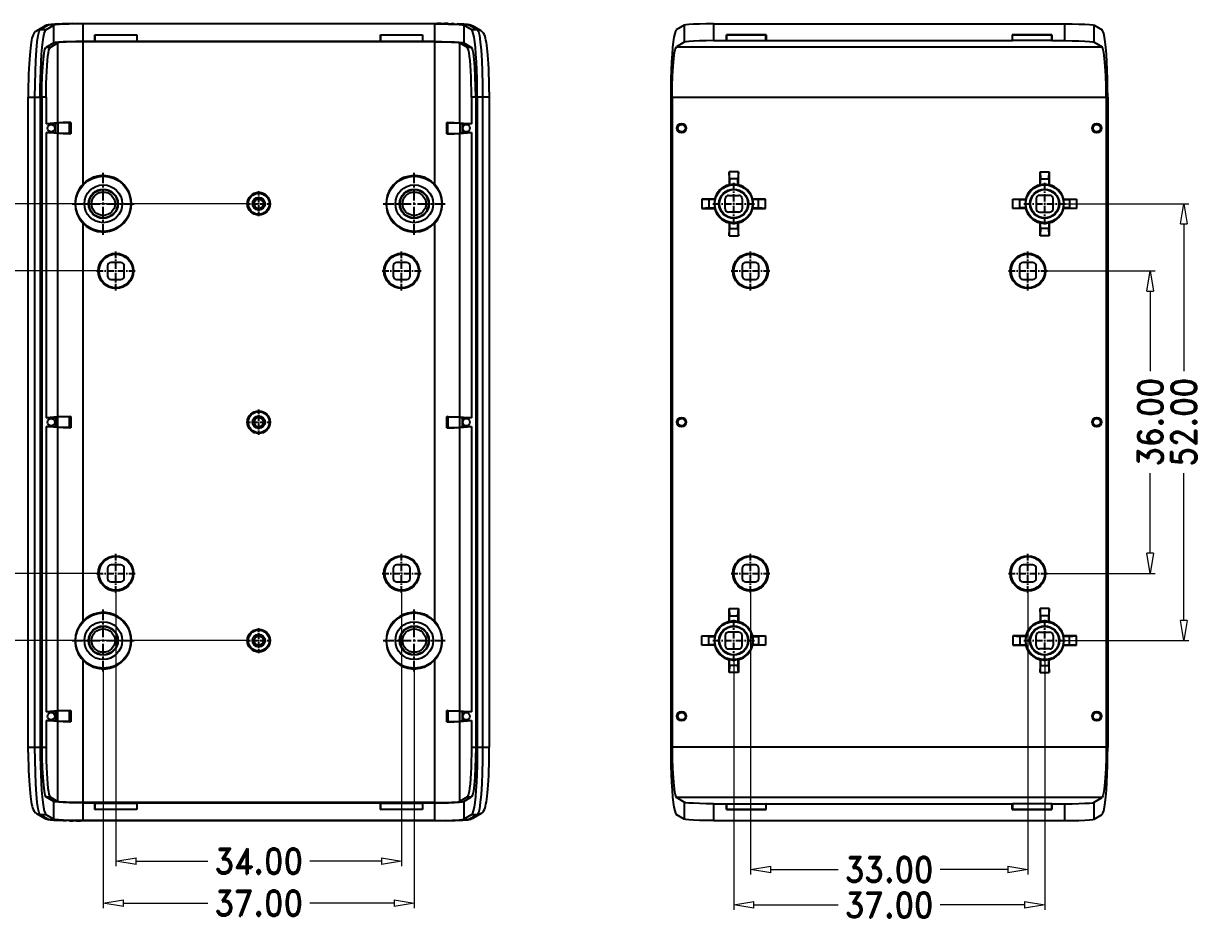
# Model space of a CAD drawing. Extents: x 98 to 412, y -254 to -30.
# Drawn here: x 272.3 to 412.3, y -143.7 to -36.8 of the extents above; entities that cross this region are included whole.
import ezdxf

# ---------------------------------------------------------------- set-up
doc = ezdxf.new("R2010")
doc.units = 0
doc.header["$LTSCALE"] = 30.734
doc.header["$MEASUREMENT"] = 0
doc.header["$PDMODE"] = 3
doc.header["$PDSIZE"] = 0.3125
doc.linetypes.add('CENTER', pattern=[0.6, 0.375, -0.075, 0.075, -0.075])
doc.layers.get('0').update_dxf_attribs({"linetype": 'CONTINUOUS'})
doc.layers.get('Defpoints').update_dxf_attribs({"linetype": 'CONTINUOUS'})
doc.layers.add('dim', color=3, linetype='CONTINUOUS', lineweight=9)
doc.styles.add('ROMAND', font='romand.shx', dxfattribs={"width": 0.9, "bigfont": 'gbcbig.shx'})
doc.dimstyles.new('YanXiu', dxfattribs={"dimtxt": 2.5, "dimasz": 2.2, "dimexe": 1, "dimexo": 0, "dimgap": 0.66, "dimtad": 0, "dimzin": 1, "dimdsep": 46, "dimtxsty": 'ROMAND', "dimblk": 'CLOSEDBLANK', "dimcen": 0, "dimclrd": 3, "dimclre": 3, "dimclrt": 7, "dimazin": 0, "dimtfac": 1, "dimtofl": 0, "dimtmove": 0, "dimatfit": 3, "dimldrblk": 'CLOSEDBLANK', "dimfxl": 1, "dimlwd": 5, "dimlwe": 5, "dimarcsym": 0})

# ---------------------------------------------------------------- blocks, each defined once
blk = doc.blocks.new('_ClosedBlank')
at = {"color": 0, "linetype": 'ByBlock', "lineweight": -2}
for p, q in [((-1, 0.167), (0, 0)), ((-1, 0.167), (-1, -0.167)), ((0, 0), (-1, -0.167))]:
    blk.add_line(p, q, dxfattribs=at)
blk = doc.blocks.new('*D3')
at = {"layer": 'Defpoints', "color": 0}
for p in [(356.76, -112.78), (393.76, -112.78), (356.76, -141.77)]:
    blk.add_point(p, dxfattribs=at)
at = {"layer": 'dim', "color": 3, "lineweight": 5}
for p, q in [((356.76, -112.78), (356.76, -142.37)), ((393.76, -112.78), (393.76, -142.37)), ((359.16, -141.77), (369.19, -141.77)), ((391.36, -141.77), (381.32, -141.77))]:
    blk.add_line(p, q, dxfattribs=at)
at = {"layer": 'dim', "color": 3, "lineweight": 5, "xscale": 2.4, "yscale": 2.4, "zscale": 2.4, "rotation": 180}
blk.add_blockref('_ClosedBlank', (356.76, -141.77), dxfattribs=at)
at = {"layer": 'dim', "color": 3, "lineweight": 5, "xscale": 2.4, "yscale": 2.4, "zscale": 2.4}
blk.add_blockref('_ClosedBlank', (393.76, -141.77), dxfattribs=at)
at = {"layer": 'dim', "color": 7, "insert": (375.26, -141.77), "char_height": 3, "attachment_point": 5, "style": 'ROMAND'}
blk.add_mtext('37.00', dxfattribs=at)
blk = doc.blocks.new('*D4')
at = {"layer": 'Defpoints', "color": 0}
for p in [(358.76, -104.62), (391.76, -104.62), (358.76, -137.56)]:
    blk.add_point(p, dxfattribs=at)
at = {"layer": 'dim', "color": 3, "lineweight": 5}
for p, q in [((358.76, -104.62), (358.76, -138.16)), ((391.76, -104.62), (391.76, -138.16)), ((361.16, -137.56), (369.19, -137.56)), ((389.36, -137.56), (381.32, -137.56))]:
    blk.add_line(p, q, dxfattribs=at)
at = {"layer": 'dim', "color": 3, "lineweight": 5, "xscale": 2.4, "yscale": 2.4, "zscale": 2.4, "rotation": 180}
blk.add_blockref('_ClosedBlank', (358.76, -137.56), dxfattribs=at)
at = {"layer": 'dim', "color": 3, "lineweight": 5, "xscale": 2.4, "yscale": 2.4, "zscale": 2.4}
blk.add_blockref('_ClosedBlank', (391.76, -137.56), dxfattribs=at)
at = {"layer": 'dim', "color": 7, "insert": (375.26, -137.56), "char_height": 3, "attachment_point": 5, "style": 'ROMAND'}
blk.add_mtext('33.00', dxfattribs=at)
blk = doc.blocks.new('*D5')
at = {"layer": 'Defpoints', "color": 0}
for p in [(396.23, -58.3), (396.23, -110.3), (410.32, -110.3)]:
    blk.add_point(p, dxfattribs=at)
at = {"layer": 'dim', "color": 3, "lineweight": 5}
for p, q in [((396.23, -58.3), (410.92, -58.3)), ((410.32, -60.7), (410.32, -78.24)), ((410.32, -107.9), (410.32, -90.37)), ((396.23, -110.3), (410.92, -110.3))]:
    blk.add_line(p, q, dxfattribs=at)
at = {"layer": 'dim', "color": 3, "lineweight": 5, "xscale": 2.4, "yscale": 2.4, "zscale": 2.4}
for p, rotation in [((410.32, -58.3), 90), ((410.32, -110.3), 270)]:
    blk.add_blockref('_ClosedBlank', p, dxfattribs=dict(at, rotation=rotation))
at = {"layer": 'dim', "color": 7, "insert": (410.32, -84.3), "char_height": 3, "attachment_point": 5, "rotation": 90, "style": 'ROMAND'}
blk.add_mtext('52.00', dxfattribs=at)
blk = doc.blocks.new('*D6')
at = {"layer": 'Defpoints', "color": 0}
for p in [(394.07, -66.3), (394.07, -102.3), (406.32, -102.3)]:
    blk.add_point(p, dxfattribs=at)
at = {"layer": 'dim', "color": 3, "lineweight": 5}
for p, q in [((394.07, -66.3), (406.92, -66.3)), ((406.32, -68.7), (406.32, -78.24)), ((406.32, -99.9), (406.32, -90.37)), ((394.07, -102.3), (406.92, -102.3))]:
    blk.add_line(p, q, dxfattribs=at)
at = {"layer": 'dim', "color": 3, "lineweight": 5, "xscale": 2.4, "yscale": 2.4, "zscale": 2.4}
for p, rotation in [((406.32, -66.3), 90), ((406.32, -102.3), 270)]:
    blk.add_blockref('_ClosedBlank', p, dxfattribs=dict(at, rotation=rotation))
at = {"layer": 'dim', "color": 7, "insert": (406.32, -84.3), "char_height": 3, "attachment_point": 5, "rotation": 90, "style": 'ROMAND'}
blk.add_mtext('36.00', dxfattribs=at)
blk = doc.blocks.new('*D7')
at = {"layer": 'Defpoints', "color": 0}
for p in [(281.75, -113.99), (318.75, -113.99), (318.75, -141.55)]:
    blk.add_point(p, dxfattribs=at)
at = {"layer": 'dim', "color": 3, "lineweight": 5}
for p, q in [((281.75, -113.99), (281.75, -142.15)), ((318.75, -113.99), (318.75, -142.15)), ((284.15, -141.55), (294.19, -141.55)), ((316.35, -141.55), (306.32, -141.55))]:
    blk.add_line(p, q, dxfattribs=at)
at = {"layer": 'dim', "color": 3, "lineweight": 5, "xscale": 2.4, "yscale": 2.4, "zscale": 2.4, "rotation": 180}
blk.add_blockref('_ClosedBlank', (281.75, -141.55), dxfattribs=at)
at = {"layer": 'dim', "color": 3, "lineweight": 5, "xscale": 2.4, "yscale": 2.4, "zscale": 2.4}
blk.add_blockref('_ClosedBlank', (318.75, -141.55), dxfattribs=at)
at = {"layer": 'dim', "color": 7, "insert": (300.25, -141.55), "char_height": 3, "attachment_point": 5, "style": 'ROMAND'}
blk.add_mtext('37.00', dxfattribs=at)
blk = doc.blocks.new('*D8')
at = {"layer": 'Defpoints', "color": 0}
for p in [(283.25, -104.62), (317.25, -104.62), (317.25, -136.55)]:
    blk.add_point(p, dxfattribs=at)
at = {"layer": 'dim', "color": 3, "lineweight": 5}
for p, q in [((283.25, -104.62), (283.25, -137.15)), ((317.25, -104.62), (317.25, -137.15)), ((285.65, -136.55), (294.19, -136.55)), ((314.85, -136.55), (306.32, -136.55))]:
    blk.add_line(p, q, dxfattribs=at)
at = {"layer": 'dim', "color": 3, "lineweight": 5, "xscale": 2.4, "yscale": 2.4, "zscale": 2.4, "rotation": 180}
blk.add_blockref('_ClosedBlank', (283.25, -136.55), dxfattribs=at)
at = {"layer": 'dim', "color": 3, "lineweight": 5, "xscale": 2.4, "yscale": 2.4, "zscale": 2.4}
blk.add_blockref('_ClosedBlank', (317.25, -136.55), dxfattribs=at)
at = {"layer": 'dim', "color": 7, "insert": (300.25, -136.55), "char_height": 3, "attachment_point": 5, "style": 'ROMAND'}
blk.add_mtext('34.00', dxfattribs=at)
blk = doc.blocks.new('*D9')
at = {"layer": 'Defpoints', "color": 0}
for p in [(298.76, -58.3), (262.7, -110.3), (298.76, -110.3)]:
    blk.add_point(p, dxfattribs=at)
at = {"layer": 'dim', "color": 3, "lineweight": 5}
for p, q in [((298.76, -58.3), (262.1, -58.3)), ((262.7, -60.7), (262.7, -78.24)), ((262.7, -107.9), (262.7, -90.37)), ((298.76, -110.3), (262.1, -110.3))]:
    blk.add_line(p, q, dxfattribs=at)
at = {"layer": 'dim', "color": 3, "lineweight": 5, "xscale": 2.4, "yscale": 2.4, "zscale": 2.4}
for p, rotation in [((262.7, -58.3), 90), ((262.7, -110.3), 270)]:
    blk.add_blockref('_ClosedBlank', p, dxfattribs=dict(at, rotation=rotation))
at = {"layer": 'dim', "color": 7, "insert": (262.7, -84.3), "char_height": 3, "attachment_point": 5, "rotation": 90, "style": 'ROMAND'}
blk.add_mtext('52.00', dxfattribs=at)
blk = doc.blocks.new('*D10')
at = {"layer": 'Defpoints', "color": 0}
for p in [(280.94, -66.3), (266.9, -102.3), (280.94, -102.3)]:
    blk.add_point(p, dxfattribs=at)
at = {"layer": 'dim', "color": 3, "lineweight": 5}
for p, q in [((280.94, -66.3), (266.3, -66.3)), ((266.9, -68.7), (266.9, -78.24)), ((266.9, -99.9), (266.9, -90.37)), ((280.94, -102.3), (266.3, -102.3))]:
    blk.add_line(p, q, dxfattribs=at)
at = {"layer": 'dim', "color": 3, "lineweight": 5, "xscale": 2.4, "yscale": 2.4, "zscale": 2.4}
for p, rotation in [((266.9, -66.3), 90), ((266.9, -102.3), 270)]:
    blk.add_blockref('_ClosedBlank', p, dxfattribs=dict(at, rotation=rotation))
at = {"layer": 'dim', "color": 7, "insert": (266.9, -84.3), "char_height": 3, "attachment_point": 5, "rotation": 90, "style": 'ROMAND'}
blk.add_mtext('36.00', dxfattribs=at)

msp = doc.modelspace()

# ---------------------------------------------------------------- linework, layer by layer
at = {"color": 7, "linetype": 'Continuous'}
for p, q in [((273.808, -37.725), (274.752, -37.16)), ((274.114, -37.806), (274.223, -37.61)), ((274.223, -37.61), (275.163, -37.047)), ((274.922, -37.61), (274.223, -37.61)), ((274.922, -37.61), (275.86, -37.048)), ((275.982, -36.932), (275.754, -36.949)), ((275.86, -39.151), (275.86, -37.048)), ((276.542, -36.901), (277.235, -36.876)), ((277.239, -36.875), (276.873, -36.887)), ((278.067, -36.856), (277.235, -36.876)), ((277.967, -36.859), (278.69, -36.849)), ((278.522, -36.849), (279.347, -36.846)), ((279, -36.846), (321.159, -36.846)), ((279.347, -36.845), (279.347, -36.846)), ((321.159, -36.881), (279.347, -36.881)), ((279.347, -38.984), (279.347, -36.881)), ((321.159, -36.845), (321.159, -36.846)), ((321.159, -36.881), (321.159, -38.984)), ((321.93, -36.849), (321.473, -36.846)), ((322.778, -36.862), (322.366, -36.854)), ((323.518, -36.883), (323.162, -36.872)), ((324.64, -36.94), (324.404, -36.924)), ((324.847, -36.957), (324.64, -36.94)), ((325.584, -37.61), (324.646, -37.048)), ((324.646, -37.048), (324.646, -39.151)), ((325.343, -37.047), (326.283, -37.61)), ((326.283, -37.61), (325.584, -37.61)), ((326.698, -37.725), (325.754, -37.16)), ((326.283, -37.61), (326.393, -37.806)), ((350.865, -37.048), (349.926, -37.61)), ((350.865, -37.048), (350.865, -39.051)), ((354.351, -36.881), (396.164, -36.881)), ((354.351, -36.881), (354.351, -38.884)), ((396.164, -38.884), (396.164, -36.881)), ((399.65, -37.048), (400.588, -37.61)), ((399.65, -39.051), (399.65, -37.048)), ((275.86, -39.151), (274.932, -39.707)), ((275.434, -39.707), (276.358, -39.153)), ((276.358, -48.661), (276.358, -39.153)), ((321.159, -38.984), (279.347, -38.984)), ((321.159, -39.01), (279.347, -39.01)), ((279.347, -55.964), (279.347, -39.01)), ((280.753, -38.184), (285.753, -38.184)), ((280.753, -38.184), (280.771, -38.201)), ((280.753, -38.984), (280.753, -38.184)), ((280.753, -38.984), (280.771, -38.966)), ((280.771, -38.201), (285.736, -38.201)), ((280.771, -38.966), (280.771, -38.201)), ((285.736, -38.966), (280.771, -38.966)), ((285.753, -38.184), (285.736, -38.201)), ((285.736, -38.201), (285.736, -38.966)), ((285.753, -38.984), (285.736, -38.966)), ((285.753, -38.184), (285.753, -38.984)), ((314.753, -38.184), (319.753, -38.184)), ((314.753, -38.184), (314.771, -38.201)), ((314.753, -38.984), (314.753, -38.184)), ((314.753, -38.984), (314.771, -38.966)), ((314.771, -38.201), (319.736, -38.201)), ((314.771, -38.966), (314.771, -38.201)), ((319.736, -38.966), (314.771, -38.966)), ((319.753, -38.184), (319.736, -38.201)), ((319.736, -38.201), (319.736, -38.966)), ((319.753, -38.984), (319.736, -38.966)), ((319.753, -38.184), (319.753, -38.984)), ((321.159, -39.01), (321.159, -55.964)), ((325.073, -39.707), (324.148, -39.153)), ((324.148, -39.153), (324.148, -48.661)), ((324.646, -39.151), (325.575, -39.707)), ((350.865, -39.051), (349.936, -39.608)), ((354.351, -38.884), (355.908, -38.884)), ((355.908, -38.184), (360.607, -38.184)), ((355.908, -38.184), (355.92, -38.196)), ((355.908, -38.884), (355.908, -38.184)), ((355.908, -38.884), (355.92, -38.865)), ((360.595, -38.196), (355.92, -38.196)), ((355.92, -38.196), (355.92, -38.865)), ((355.92, -38.865), (360.595, -38.865)), ((360.607, -38.184), (360.595, -38.196)), ((360.595, -38.865), (360.595, -38.196)), ((360.607, -38.884), (360.595, -38.865)), ((360.607, -38.184), (360.607, -38.884)), ((360.607, -38.884), (389.908, -38.884)), ((394.607, -38.184), (389.908, -38.184)), ((389.908, -38.184), (389.92, -38.196)), ((389.908, -38.184), (389.908, -38.884)), ((389.908, -38.884), (389.92, -38.865)), ((389.92, -38.196), (394.595, -38.196)), ((389.92, -38.865), (389.92, -38.196)), ((394.595, -38.865), (389.92, -38.865)), ((394.607, -38.184), (394.595, -38.196)), ((394.595, -38.196), (394.595, -38.865)), ((394.607, -38.884), (394.595, -38.865)), ((394.607, -38.884), (394.607, -38.184)), ((394.607, -38.884), (396.164, -38.884)), ((399.65, -39.051), (400.579, -39.608)), ((275.434, -39.707), (274.932, -39.707)), ((325.575, -39.707), (325.073, -39.707)), ((349.936, -39.608), (400.579, -39.608)), ((272.826, -45.599), (274.259, -45.599)), ((272.828, -123.62), (272.826, -45.599)), ((273.626, -123.005), (273.626, -45.599)), ((274.259, -45.599), (274.259, -123.005)), ((274.945, -45.599), (274.443, -45.599)), ((274.443, -45.599), (274.443, -123.005)), ((274.945, -45.599), (274.945, -48.802)), ((326.064, -45.599), (325.562, -45.599)), ((325.562, -45.599), (325.562, -48.802)), ((326.064, -45.599), (326.064, -123.005)), ((327.68, -45.599), (326.247, -45.599)), ((326.247, -45.599), (326.247, -123.005)), ((326.88, -45.599), (326.88, -123.005)), ((327.678, -44.984), (327.68, -123.005)), ((349.263, -45.599), (349.263, -123.005)), ((349.438, -45.599), (401.077, -45.599)), ((349.438, -45.599), (349.438, -123.005)), ((401.077, -45.599), (401.077, -123.005)), ((401.252, -45.599), (401.252, -123.005)), ((276.358, -48.661), (274.945, -48.802)), ((276.07, -48.802), (274.945, -48.802)), ((276.07, -48.802), (276.347, -48.663)), ((276.07, -48.802), (276.07, -49.802)), ((277.753, -48.663), (276.347, -48.663)), ((276.347, -48.663), (276.347, -49.941)), ((277.891, -48.641), (277.002, -48.647)), ((277.753, -48.663), (277.891, -48.641)), ((277.753, -49.941), (277.753, -48.663)), ((277.891, -48.641), (277.891, -49.964)), ((322.753, -48.663), (322.616, -48.641)), ((322.616, -49.964), (322.616, -48.641)), ((322.753, -48.663), (324.159, -48.663)), ((322.753, -49.941), (322.753, -48.663)), ((324.148, -48.661), (325.562, -48.802)), ((324.159, -48.663), (324.437, -48.802)), ((324.159, -48.663), (324.159, -49.941)), ((325.562, -48.802), (324.437, -48.802)), ((324.437, -48.802), (324.437, -49.802)), ((276.358, -49.943), (274.945, -49.802)), ((274.945, -49.802), (276.07, -49.802)), ((274.945, -49.802), (274.945, -83.802)), ((276.07, -49.802), (276.347, -49.941)), ((277.753, -49.941), (276.347, -49.941)), ((276.358, -83.661), (276.358, -49.943)), ((277.753, -49.941), (277.891, -49.964)), ((322.753, -49.941), (322.616, -49.964)), ((322.616, -49.964), (323.505, -49.957)), ((322.753, -49.941), (324.159, -49.941)), ((324.148, -49.943), (325.562, -49.802)), ((324.148, -49.943), (324.148, -83.661)), ((324.159, -49.941), (324.437, -49.802)), ((324.437, -49.802), (325.562, -49.802)), ((325.562, -49.802), (325.562, -83.802)), ((357.31, -54.5), (356.205, -54.5)), ((356.205, -54.5), (356.205, -56.031)), ((356.257, -55.352), (356.205, -54.5)), ((357.31, -54.5), (357.257, -55.352)), ((357.31, -56.031), (357.31, -54.5)), ((393.205, -54.5), (394.31, -54.5)), ((393.205, -56.031), (393.205, -54.5)), ((393.205, -54.5), (393.257, -55.352)), ((394.257, -55.352), (394.31, -54.5)), ((394.31, -54.5), (394.31, -56.031)), ((357.257, -55.352), (356.257, -55.352)), ((356.257, -55.352), (356.257, -56.046)), ((357.257, -56.046), (357.257, -55.352)), ((393.257, -55.352), (394.257, -55.352)), ((393.257, -56.046), (393.257, -55.352)), ((394.257, -55.352), (394.257, -56.046)), ((356.157, -57.302), (357.357, -57.302)), ((394.357, -57.302), (393.157, -57.302)), ((354.486, -57.75), (352.955, -57.75)), ((352.955, -57.75), (353.807, -57.802)), ((352.955, -57.75), (352.955, -58.855)), ((353.807, -58.802), (352.955, -58.855)), ((354.501, -57.802), (353.807, -57.802)), ((353.807, -57.802), (353.807, -58.802)), ((353.807, -58.802), (354.501, -58.802)), ((355.757, -58.902), (355.757, -57.702)), ((357.757, -57.702), (357.757, -58.902)), ((359.707, -57.802), (359.014, -57.802)), ((359.014, -58.802), (359.707, -58.802)), ((360.56, -57.75), (359.029, -57.75)), ((359.707, -57.802), (360.56, -57.75)), ((359.707, -58.802), (359.707, -57.802)), ((360.56, -58.855), (359.707, -58.802)), ((360.56, -58.855), (360.56, -57.75)), ((390.807, -57.802), (389.955, -57.75)), ((389.955, -57.75), (391.486, -57.75)), ((389.955, -58.855), (389.955, -57.75)), ((389.955, -58.855), (390.807, -58.802)), ((390.807, -57.802), (391.501, -57.802)), ((390.807, -58.802), (390.807, -57.802)), ((391.501, -58.802), (390.807, -58.802)), ((392.757, -57.702), (392.757, -58.902)), ((394.757, -58.902), (394.757, -57.702)), ((396.014, -57.802), (396.707, -57.802)), ((396.707, -58.802), (396.014, -58.802)), ((396.029, -57.75), (397.56, -57.75)), ((397.56, -57.75), (396.707, -57.802)), ((396.707, -57.802), (396.707, -58.802)), ((396.707, -58.802), (397.56, -58.855)), ((397.56, -57.75), (397.56, -58.855)), ((352.955, -58.855), (354.486, -58.855)), ((357.357, -59.302), (356.157, -59.302)), ((359.029, -58.855), (360.56, -58.855)), ((391.486, -58.855), (389.955, -58.855)), ((393.157, -59.302), (394.357, -59.302)), ((397.56, -58.855), (396.029, -58.855)), ((279.347, -107.964), (279.347, -60.64)), ((321.159, -60.64), (321.159, -107.964)), ((356.205, -60.573), (356.205, -62.105)), ((356.205, -62.105), (356.257, -61.252)), ((356.257, -60.559), (356.257, -61.252)), ((356.257, -61.252), (357.257, -61.252)), ((357.257, -61.252), (357.257, -60.559)), ((357.257, -61.252), (357.31, -62.105)), ((357.31, -62.105), (357.31, -60.573)), ((393.205, -62.105), (393.205, -60.573)), ((393.257, -61.252), (393.205, -62.105)), ((393.257, -61.252), (393.257, -60.559)), ((394.257, -61.252), (393.257, -61.252)), ((394.257, -60.559), (394.257, -61.252)), ((394.31, -62.105), (394.257, -61.252)), ((394.31, -60.573), (394.31, -62.105)), ((356.205, -62.105), (357.31, -62.105)), ((394.31, -62.105), (393.205, -62.105)), ((282.253, -65.702), (282.253, -66.902)), ((283.853, -65.302), (282.653, -65.302)), ((284.253, -66.902), (284.253, -65.702)), ((316.253, -65.702), (316.253, -66.902)), ((317.853, -65.302), (316.653, -65.302)), ((318.253, -66.902), (318.253, -65.702)), ((357.757, -65.702), (357.757, -66.902)), ((359.357, -65.302), (358.157, -65.302)), ((359.757, -66.902), (359.757, -65.702)), ((390.757, -65.702), (390.757, -66.902)), ((392.357, -65.302), (391.157, -65.302)), ((392.757, -66.902), (392.757, -65.702)), ((282.653, -67.302), (283.853, -67.302)), ((316.653, -67.302), (317.853, -67.302)), ((358.157, -67.302), (359.357, -67.302)), ((391.157, -67.302), (392.357, -67.302)), ((276.358, -83.661), (274.945, -83.802)), ((276.07, -83.802), (274.945, -83.802)), ((276.07, -83.802), (276.347, -83.663)), ((276.07, -83.802), (276.07, -84.802)), ((277.753, -83.663), (276.347, -83.663)), ((276.347, -84.941), (276.347, -83.663)), ((277.891, -83.641), (277.002, -83.647)), ((277.753, -83.663), (277.891, -83.641)), ((277.753, -84.941), (277.753, -83.663)), ((277.891, -83.641), (277.891, -84.964)), ((322.616, -84.964), (322.616, -83.641)), ((322.753, -83.663), (322.616, -83.641)), ((322.753, -83.663), (322.753, -84.941)), ((322.753, -83.663), (324.159, -83.663)), ((324.148, -83.661), (325.562, -83.802)), ((324.159, -84.941), (324.159, -83.663)), ((324.159, -83.663), (324.437, -83.802)), ((324.437, -83.802), (324.437, -84.802)), ((325.562, -83.802), (324.437, -83.802)), ((276.358, -84.943), (274.945, -84.802)), ((274.945, -84.802), (276.07, -84.802)), ((274.945, -84.802), (274.945, -118.802)), ((276.07, -84.802), (276.347, -84.941)), ((277.753, -84.941), (276.347, -84.941)), ((276.358, -118.661), (276.358, -84.943)), ((277.753, -84.941), (277.891, -84.964)), ((322.753, -84.941), (322.616, -84.964)), ((322.616, -84.964), (323.505, -84.957)), ((322.753, -84.941), (324.159, -84.941)), ((324.148, -84.943), (325.562, -84.802)), ((324.148, -84.943), (324.148, -118.661)), ((324.159, -84.941), (324.437, -84.802)), ((324.437, -84.802), (325.562, -84.802)), ((325.562, -84.802), (325.562, -118.802)), ((282.253, -101.702), (282.253, -102.902)), ((283.853, -101.302), (282.653, -101.302)), ((284.253, -102.902), (284.253, -101.702)), ((316.253, -101.702), (316.253, -102.902)), ((317.853, -101.302), (316.653, -101.302)), ((318.253, -102.902), (318.253, -101.702)), ((357.757, -101.702), (357.757, -102.902)), ((359.357, -101.302), (358.157, -101.302)), ((359.757, -102.902), (359.757, -101.702)), ((390.757, -101.702), (390.757, -102.902)), ((392.357, -101.302), (391.157, -101.302)), ((392.757, -102.902), (392.757, -101.702)), ((282.653, -103.302), (283.853, -103.302)), ((316.653, -103.302), (317.853, -103.302)), ((358.157, -103.302), (359.357, -103.302)), ((391.157, -103.302), (392.357, -103.302)), ((356.205, -108.031), (356.205, -106.5)), ((356.205, -106.5), (356.257, -107.352)), ((356.205, -106.5), (357.31, -106.5)), ((356.257, -108.046), (356.257, -107.352)), ((356.257, -107.352), (357.257, -107.352)), ((357.257, -107.352), (357.31, -106.5)), ((357.257, -107.352), (357.257, -108.046)), ((357.31, -106.5), (357.31, -108.031)), ((393.205, -106.5), (393.205, -108.031)), ((393.257, -107.352), (393.205, -106.5)), ((394.31, -106.5), (393.205, -106.5)), ((393.257, -107.352), (393.257, -108.046)), ((394.257, -107.352), (393.257, -107.352)), ((394.31, -106.5), (394.257, -107.352)), ((394.257, -108.046), (394.257, -107.352)), ((394.31, -108.031), (394.31, -106.5)), ((352.955, -110.855), (352.955, -109.75)), ((353.807, -109.802), (352.955, -109.75)), ((352.955, -109.75), (354.486, -109.75)), ((353.807, -110.802), (353.807, -109.802)), ((353.807, -109.802), (354.501, -109.802)), ((355.757, -109.702), (355.757, -110.902)), ((357.357, -109.302), (356.157, -109.302)), ((357.757, -110.902), (357.757, -109.702)), ((359.014, -109.802), (359.707, -109.802)), ((359.029, -109.75), (360.56, -109.75)), ((360.56, -109.75), (359.707, -109.802)), ((359.707, -109.802), (359.707, -110.802)), ((360.56, -109.75), (360.56, -110.855)), ((389.955, -109.75), (389.955, -110.855)), ((389.955, -109.75), (390.807, -109.802)), ((391.486, -109.75), (389.955, -109.75)), ((390.807, -109.802), (390.807, -110.802)), ((391.501, -109.802), (390.807, -109.802)), ((392.757, -110.902), (392.757, -109.702)), ((393.157, -109.302), (394.357, -109.302)), ((394.757, -109.702), (394.757, -110.902)), ((396.707, -109.802), (396.014, -109.802)), ((397.56, -109.75), (396.029, -109.75)), ((396.707, -109.802), (397.56, -109.75)), ((396.707, -110.802), (396.707, -109.802)), ((397.56, -110.855), (397.56, -109.75)), ((352.955, -110.855), (353.807, -110.802)), ((354.486, -110.855), (352.955, -110.855)), ((354.501, -110.802), (353.807, -110.802)), ((356.157, -111.302), (357.357, -111.302)), ((359.707, -110.802), (359.014, -110.802)), ((360.56, -110.855), (359.029, -110.855)), ((359.707, -110.802), (360.56, -110.855)), ((390.807, -110.802), (389.955, -110.855)), ((389.955, -110.855), (391.486, -110.855)), ((390.807, -110.802), (391.501, -110.802)), ((394.357, -111.302), (393.157, -111.302)), ((396.014, -110.802), (396.707, -110.802)), ((396.029, -110.855), (397.56, -110.855)), ((397.56, -110.855), (396.707, -110.802)), ((279.347, -129.595), (279.347, -112.64)), ((321.159, -112.64), (321.159, -129.595)), ((356.205, -114.105), (356.205, -112.573)), ((356.257, -113.252), (356.205, -114.105)), ((356.257, -113.252), (356.257, -112.559)), ((357.257, -113.252), (356.257, -113.252)), ((357.257, -112.559), (357.257, -113.252)), ((357.31, -114.105), (357.257, -113.252)), ((357.31, -112.573), (357.31, -114.105)), ((393.205, -112.573), (393.205, -114.105)), ((393.205, -114.105), (393.257, -113.252)), ((393.257, -112.559), (393.257, -113.252)), ((393.257, -113.252), (394.257, -113.252)), ((394.257, -113.252), (394.257, -112.559)), ((394.257, -113.252), (394.31, -114.105)), ((394.31, -114.105), (394.31, -112.573)), ((357.31, -114.105), (356.205, -114.105)), ((393.205, -114.105), (394.31, -114.105)), ((276.358, -118.661), (274.945, -118.802)), ((276.07, -118.802), (274.945, -118.802)), ((276.07, -118.802), (276.347, -118.663)), ((276.07, -118.802), (276.07, -119.802)), ((276.347, -119.941), (276.347, -118.663)), ((277.753, -118.663), (276.347, -118.663)), ((277.891, -118.641), (277.002, -118.647)), ((277.753, -118.663), (277.891, -118.641)), ((277.753, -119.941), (277.753, -118.663)), ((277.891, -118.641), (277.891, -119.964)), ((322.616, -119.964), (322.616, -118.641)), ((322.753, -118.663), (322.616, -118.641)), ((322.753, -118.663), (322.753, -119.941)), ((322.753, -118.663), (324.159, -118.663)), ((324.148, -118.661), (325.562, -118.802)), ((324.159, -119.941), (324.159, -118.663)), ((324.159, -118.663), (324.437, -118.802)), ((324.437, -118.802), (324.437, -119.802)), ((325.562, -118.802), (324.437, -118.802)), ((274.945, -119.802), (274.945, -123.005)), ((274.945, -119.802), (276.07, -119.802)), ((276.358, -119.943), (274.945, -119.802)), ((276.07, -119.802), (276.347, -119.941)), ((277.753, -119.941), (276.347, -119.941)), ((276.358, -129.451), (276.358, -119.943)), ((277.753, -119.941), (277.891, -119.964)), ((322.753, -119.941), (322.616, -119.964)), ((322.616, -119.964), (323.505, -119.957)), ((322.753, -119.941), (324.159, -119.941)), ((324.148, -119.943), (325.562, -119.802)), ((324.148, -119.943), (324.148, -129.451)), ((324.159, -119.941), (324.437, -119.802)), ((324.437, -119.802), (325.562, -119.802)), ((325.562, -119.802), (325.562, -123.005)), ((272.826, -123.005), (274.259, -123.005)), ((274.443, -123.005), (274.945, -123.005)), ((325.562, -123.005), (326.064, -123.005)), ((326.247, -123.005), (327.68, -123.005)), ((401.077, -123.005), (349.438, -123.005)), ((274.932, -128.897), (275.434, -128.897)), ((275.86, -129.453), (274.932, -128.897)), ((275.434, -128.897), (276.358, -129.451)), ((275.86, -131.556), (275.86, -129.453)), ((321.159, -129.595), (279.347, -129.595)), ((279.347, -131.724), (279.347, -129.621)), ((279.347, -129.621), (321.159, -129.621)), ((280.753, -130.421), (280.753, -129.621)), ((280.753, -129.621), (280.771, -129.638)), ((280.771, -130.403), (280.771, -129.638)), ((280.771, -129.638), (285.736, -129.638)), ((285.753, -129.621), (285.736, -129.638)), ((285.736, -129.638), (285.736, -130.403)), ((285.753, -129.621), (285.753, -130.421)), ((314.753, -130.421), (314.753, -129.621)), ((314.753, -129.621), (314.771, -129.638)), ((314.771, -130.403), (314.771, -129.638)), ((314.771, -129.638), (319.736, -129.638)), ((319.753, -129.621), (319.736, -129.638)), ((319.736, -129.638), (319.736, -130.403)), ((319.753, -129.621), (319.753, -130.421)), ((321.159, -129.621), (321.159, -131.724)), ((325.073, -128.897), (324.148, -129.451)), ((324.646, -129.453), (325.575, -128.897)), ((324.646, -129.453), (324.646, -131.556)), ((325.073, -128.897), (325.575, -128.897)), ((400.579, -128.997), (349.936, -128.997)), ((350.865, -129.553), (349.936, -128.997)), ((350.865, -129.553), (350.865, -131.556)), ((354.351, -129.721), (354.351, -131.724)), ((354.351, -129.721), (355.908, -129.721)), ((355.908, -129.721), (355.908, -130.421)), ((355.908, -129.721), (355.92, -129.739)), ((355.92, -130.409), (355.92, -129.739)), ((355.92, -129.739), (360.595, -129.739)), ((360.607, -129.721), (360.595, -129.739)), ((360.595, -129.739), (360.595, -130.409)), ((360.607, -130.421), (360.607, -129.721)), ((360.607, -129.721), (389.908, -129.721)), ((389.908, -130.421), (389.908, -129.721)), ((389.908, -129.721), (389.92, -129.739)), ((389.92, -129.739), (389.92, -130.409)), ((394.595, -129.739), (389.92, -129.739)), ((394.607, -129.721), (394.595, -129.739)), ((394.595, -130.409), (394.595, -129.739)), ((394.607, -129.721), (394.607, -130.421)), ((394.607, -129.721), (396.164, -129.721)), ((396.164, -131.724), (396.164, -129.721)), ((399.65, -129.553), (400.579, -128.997)), ((399.65, -131.556), (399.65, -129.553)), ((273.808, -130.879), (274.752, -131.445)), ((274.223, -130.994), (274.114, -130.798)), ((274.223, -130.994), (274.922, -130.994)), ((275.163, -131.557), (274.223, -130.994)), ((274.922, -130.994), (275.86, -131.556)), ((280.753, -130.421), (280.771, -130.403)), ((285.753, -130.421), (280.753, -130.421)), ((285.736, -130.403), (280.771, -130.403)), ((285.753, -130.421), (285.736, -130.403)), ((314.753, -130.421), (314.771, -130.403)), ((319.753, -130.421), (314.753, -130.421)), ((319.736, -130.403), (314.771, -130.403)), ((319.753, -130.421), (319.736, -130.403)), ((325.584, -130.994), (324.646, -131.556)), ((326.283, -130.994), (325.343, -131.557)), ((325.584, -130.994), (326.283, -130.994)), ((326.698, -130.879), (325.754, -131.445)), ((326.393, -130.798), (326.283, -130.994)), ((350.865, -131.556), (349.926, -130.994)), ((355.908, -130.421), (355.92, -130.409)), ((355.908, -130.421), (360.607, -130.421)), ((360.595, -130.409), (355.92, -130.409)), ((360.607, -130.421), (360.595, -130.409)), ((389.908, -130.421), (389.92, -130.409)), ((394.607, -130.421), (389.908, -130.421)), ((389.92, -130.409), (394.595, -130.409)), ((394.607, -130.421), (394.595, -130.409)), ((399.65, -131.556), (400.588, -130.994)), ((275.659, -131.648), (275.866, -131.665)), ((275.866, -131.665), (276.102, -131.68)), ((276.988, -131.722), (277.344, -131.733)), ((277.729, -131.742), (278.14, -131.75)), ((278.576, -131.755), (279.033, -131.759)), ((321.159, -131.724), (279.347, -131.724)), ((279.347, -131.759), (279.347, -131.758)), ((321.507, -131.758), (279.347, -131.759)), ((321.984, -131.755), (321.159, -131.758)), ((321.159, -131.759), (321.159, -131.758)), ((322.54, -131.746), (321.817, -131.755)), ((322.44, -131.749), (323.272, -131.728)), ((323.267, -131.73), (323.633, -131.718)), ((323.965, -131.704), (323.272, -131.728)), ((324.524, -131.673), (324.753, -131.656)), ((354.351, -131.724), (396.164, -131.724))]:
    msp.add_line(p, q, dxfattribs=at)
at = {"color": 1, "linetype": 'CENTER', "ltscale": 0.110901}
for p, q in [((281.753, -61.992), (281.753, -54.612)), ((318.753, -61.992), (318.753, -54.612)), ((278.063, -58.302), (285.443, -58.302)), ((315.063, -58.302), (322.443, -58.302)), ((281.753, -113.992), (281.753, -106.612)), ((318.753, -113.992), (318.753, -106.612)), ((278.063, -110.302), (285.443, -110.302)), ((315.063, -110.302), (322.443, -110.302))]:
    msp.add_line(p, q, dxfattribs=at)
at = {"color": 1, "linetype": 'CENTER', "ltscale": 0.07438}
for p, q in [((356.757, -60.777), (356.757, -55.827)), ((393.757, -60.777), (393.757, -55.827)), ((354.282, -58.302), (359.232, -58.302)), ((391.282, -58.302), (396.232, -58.302)), ((356.757, -112.777), (356.757, -107.827)), ((393.757, -112.777), (393.757, -107.827)), ((354.282, -110.302), (359.232, -110.302)), ((391.282, -110.302), (396.232, -110.302))]:
    msp.add_line(p, q, dxfattribs=at)
at = {"color": 1, "linetype": 'CENTER', "ltscale": 0.044786}
for p, q in [((300.253, -59.792), (300.253, -56.812)), ((298.763, -58.302), (301.743, -58.302)), ((300.253, -85.792), (300.253, -82.812)), ((298.763, -84.302), (301.743, -84.302)), ((300.253, -111.792), (300.253, -108.812)), ((298.763, -110.302), (301.743, -110.302))]:
    msp.add_line(p, q, dxfattribs=at)
at = {"color": 1, "linetype": 'CENTER', "ltscale": 0.069579}
for p, q in [((283.253, -68.617), (283.253, -63.987)), ((317.253, -68.617), (317.253, -63.987)), ((358.757, -68.617), (358.757, -63.987)), ((391.757, -68.617), (391.757, -63.987)), ((280.938, -66.302), (285.568, -66.302)), ((314.938, -66.302), (319.568, -66.302)), ((356.442, -66.302), (361.073, -66.302)), ((389.442, -66.302), (394.073, -66.302)), ((283.253, -104.617), (283.253, -99.987)), ((317.253, -104.617), (317.253, -99.987)), ((358.757, -104.617), (358.757, -99.987)), ((391.757, -104.617), (391.757, -99.987)), ((280.938, -102.302), (285.568, -102.302)), ((314.938, -102.302), (319.568, -102.302)), ((356.442, -102.302), (361.073, -102.302)), ((389.442, -102.302), (394.073, -102.302))]:
    msp.add_line(p, q, dxfattribs=at)
at = {"color": 7, "linetype": 'Continuous'}
for points in [[(273.808, -37.725), (273.691, -37.809), (273.51, -38.015), (273.403, -38.211), (273.331, -38.401), (273.273, -38.606), (273.22, -38.84), (273.171, -39.11), (273.125, -39.42), (273.081, -39.773), (273.038, -40.171), (272.999, -40.617), (272.962, -41.111), (272.928, -41.652), (272.898, -42.24), (272.873, -42.872), (272.852, -43.545), (272.837, -44.256), (272.828, -44.999), (272.826, -45.599)], [(273.812, -37.723), (273.917, -37.67), (274.223, -37.61)], [(274.259, -45.599), (274.266, -44.498), (274.285, -43.419), (274.318, -42.38), (274.363, -41.405), (274.419, -40.508), (274.485, -39.708), (274.561, -39.019), (274.644, -38.456), (274.733, -38.028), (274.826, -37.744), (274.922, -37.61)], [(274.987, -37.059), (274.845, -37.111), (274.751, -37.161)], [(274.752, -37.16), (274.857, -37.107), (275.163, -37.047)], [(275.388, -36.985), (275.244, -37.005), (275.113, -37.028), (274.987, -37.059)], [(275.163, -37.047), (275.28, -37.011), (275.546, -36.973), (275.975, -36.935), (276.552, -36.902)], [(275.754, -36.949), (275.557, -36.966), (275.388, -36.985)], [(279.347, -36.881), (278.491, -36.886), (277.687, -36.903), (276.983, -36.929), (276.423, -36.963), (276.041, -37.004), (275.86, -37.048)], [(276.542, -36.901), (276.245, -36.916), (275.982, -36.932)], [(321.159, -36.845), (321.817, -36.849), (322.54, -36.859), (323.272, -36.876), (323.954, -36.902), (324.531, -36.935), (324.961, -36.973), (325.226, -37.011), (325.343, -37.047)], [(321.159, -36.881), (322.015, -36.886), (322.819, -36.903), (323.523, -36.929), (324.083, -36.963), (324.465, -37.004), (324.646, -37.048)], [(324.404, -36.924), (324.139, -36.909), (323.844, -36.895)], [(325.184, -36.993), (325.028, -36.974), (324.847, -36.957)], [(325.572, -37.076), (325.442, -37.039), (325.319, -37.014), (325.184, -36.993)], [(325.754, -37.16), (325.649, -37.107), (325.343, -37.047)], [(325.754, -37.16), (325.734, -37.148), (325.572, -37.076)], [(326.247, -45.599), (326.241, -44.498), (326.221, -43.419), (326.188, -42.38), (326.144, -41.405), (326.087, -40.508), (326.021, -39.708), (325.946, -39.019), (325.863, -38.456), (325.774, -38.028), (325.68, -37.744), (325.584, -37.61)], [(326.694, -37.723), (326.589, -37.67), (326.283, -37.61)], [(327.678, -44.984), (327.669, -44.24), (327.654, -43.529), (327.633, -42.856), (327.607, -42.224), (327.577, -41.636), (327.544, -41.095), (327.506, -40.602), (327.467, -40.157), (327.424, -39.759), (327.38, -39.407), (327.333, -39.098), (327.284, -38.829), (327.231, -38.597), (327.172, -38.392), (327.099, -38.202), (326.99, -38.005), (326.803, -37.8), (326.698, -37.725)], [(349.926, -37.61), (349.83, -37.745), (349.737, -38.028), (349.648, -38.457), (349.565, -39.021), (349.489, -39.71), (349.423, -40.51), (349.367, -41.408), (349.322, -42.383), (349.29, -43.421), (349.27, -44.499), (349.263, -45.599)], [(354.351, -36.881), (353.495, -36.886), (352.691, -36.903), (351.988, -36.929), (351.428, -36.963), (351.046, -37.004), (350.865, -37.048)], [(396.164, -36.881), (397.02, -36.886), (397.824, -36.903), (398.527, -36.929), (399.087, -36.963), (399.469, -37.004), (399.65, -37.048)], [(401.252, -45.599), (401.245, -44.498), (401.225, -43.419), (401.193, -42.38), (401.148, -41.405), (401.092, -40.508), (401.025, -39.708), (400.95, -39.019), (400.867, -38.456), (400.778, -38.028), (400.685, -37.744), (400.588, -37.61)], [(273.626, -45.599), (273.638, -44.07), (273.672, -42.598), (273.728, -41.235), (273.804, -40.032), (273.896, -39.035), (274.002, -38.28), (274.114, -37.806)], [(279.347, -38.984), (278.491, -38.989), (277.687, -39.006), (276.983, -39.032), (276.423, -39.066), (276.041, -39.107), (275.86, -39.151)], [(279.347, -39.01), (278.613, -39.015), (277.924, -39.029), (277.321, -39.051), (276.841, -39.081), (276.514, -39.115), (276.358, -39.153)], [(321.159, -38.984), (322.015, -38.989), (322.82, -39.006), (323.523, -39.032), (324.083, -39.066), (324.465, -39.107), (324.646, -39.151)], [(321.159, -39.01), (321.893, -39.015), (322.582, -39.029), (323.185, -39.051), (323.665, -39.081), (323.993, -39.115), (324.148, -39.153)], [(326.393, -37.806), (326.504, -38.28), (326.61, -39.035), (326.703, -40.032), (326.778, -41.235), (326.834, -42.598), (326.869, -44.07), (326.88, -45.599)], [(354.351, -38.884), (353.495, -38.889), (352.691, -38.906), (351.988, -38.932), (351.428, -38.966), (351.046, -39.007), (350.865, -39.051)], [(396.164, -38.884), (397.02, -38.889), (397.824, -38.906), (398.527, -38.932), (399.087, -38.966), (399.469, -39.007), (399.65, -39.051)], [(274.443, -45.599), (274.455, -44.332), (274.49, -43.124), (274.548, -42.029), (274.625, -41.103), (274.717, -40.385), (274.821, -39.913), (274.932, -39.707)], [(274.945, -45.599), (274.949, -44.788), (274.964, -43.993), (274.988, -43.228), (275.021, -42.509), (275.062, -41.848), (275.111, -41.258), (275.167, -40.749), (275.228, -40.332), (275.294, -40.016), (275.363, -39.806), (275.434, -39.707)], [(325.562, -45.599), (325.557, -44.788), (325.542, -43.993), (325.518, -43.228), (325.485, -42.509), (325.444, -41.848), (325.395, -41.258), (325.339, -40.749), (325.278, -40.332), (325.212, -40.016), (325.143, -39.806), (325.073, -39.707)], [(326.064, -45.599), (326.052, -44.332), (326.016, -43.124), (325.958, -42.029), (325.882, -41.103), (325.789, -40.385), (325.685, -39.913), (325.575, -39.707)], [(349.438, -45.599), (349.45, -44.311), (349.487, -43.082), (349.545, -41.97), (349.623, -41.026), (349.717, -40.297), (349.823, -39.816), (349.936, -39.608)], [(401.077, -45.599), (401.065, -44.311), (401.028, -43.082), (400.97, -41.97), (400.892, -41.026), (400.798, -40.297), (400.692, -39.816), (400.579, -39.608)], [(277.002, -48.647), (276.683, -48.651), (276.466, -48.656), (276.358, -48.661)], [(322.616, -48.641), (323.505, -48.647), (323.823, -48.651), (324.04, -48.656), (324.148, -48.661)], [(277.891, -49.964), (277.002, -49.957), (276.683, -49.953), (276.466, -49.948), (276.358, -49.943)], [(323.505, -49.957), (323.823, -49.953), (324.04, -49.948), (324.148, -49.943)], [(279.347, -55.964), (279.134, -56.207), (278.945, -56.468), (278.783, -56.746), (278.649, -57.038), (278.543, -57.342), (278.466, -57.656), (278.419, -57.977), (278.404, -58.302)], [(322.103, -58.302), (322.087, -57.976), (322.04, -57.654), (321.963, -57.34), (321.857, -57.036), (321.722, -56.744), (321.56, -56.467), (321.372, -56.206), (321.159, -55.964)], [(356.205, -56.031), (356.223, -56.036), (356.24, -56.041), (356.257, -56.046)], [(357.31, -56.031), (357.292, -56.036), (357.275, -56.041), (357.257, -56.046)], [(393.205, -56.031), (393.223, -56.036), (393.24, -56.041), (393.257, -56.046)], [(394.31, -56.031), (394.292, -56.036), (394.275, -56.041), (394.257, -56.046)], [(278.404, -58.302), (278.466, -58.948), (278.655, -59.581), (278.959, -60.157), (279.347, -60.64)], [(321.159, -60.64), (321.548, -60.157), (321.852, -59.581), (322.04, -58.948), (322.103, -58.302)], [(354.486, -57.75), (354.491, -57.767), (354.496, -57.785), (354.501, -57.802)], [(354.486, -58.855), (354.491, -58.837), (354.496, -58.82), (354.501, -58.802)], [(359.029, -57.75), (359.024, -57.767), (359.019, -57.785), (359.014, -57.802)], [(359.029, -58.855), (359.024, -58.837), (359.019, -58.82), (359.014, -58.802)], [(391.486, -57.75), (391.491, -57.767), (391.496, -57.785), (391.501, -57.802)], [(391.486, -58.855), (391.491, -58.837), (391.496, -58.82), (391.501, -58.802)], [(396.029, -57.75), (396.024, -57.767), (396.019, -57.785), (396.014, -57.802)], [(396.029, -58.855), (396.024, -58.837), (396.019, -58.82), (396.014, -58.802)], [(356.205, -60.573), (356.223, -60.568), (356.24, -60.564), (356.257, -60.559)], [(357.31, -60.573), (357.292, -60.568), (357.275, -60.564), (357.257, -60.559)], [(393.205, -60.573), (393.223, -60.568), (393.24, -60.564), (393.257, -60.559)], [(394.31, -60.573), (394.292, -60.568), (394.275, -60.564), (394.257, -60.559)], [(277.002, -83.647), (276.683, -83.651), (276.466, -83.656), (276.358, -83.661)], [(322.616, -83.641), (323.505, -83.647), (323.823, -83.651), (324.04, -83.656), (324.148, -83.661)], [(277.891, -84.964), (277.002, -84.957), (276.683, -84.953), (276.466, -84.948), (276.358, -84.943)], [(323.505, -84.957), (323.823, -84.953), (324.04, -84.948), (324.148, -84.943)], [(279.347, -107.964), (278.959, -108.448), (278.655, -109.024), (278.466, -109.657), (278.404, -110.302)], [(322.103, -110.302), (322.04, -109.657), (321.852, -109.024), (321.548, -108.448), (321.159, -107.964)], [(356.205, -108.031), (356.223, -108.036), (356.24, -108.041), (356.257, -108.046)], [(357.31, -108.031), (357.292, -108.036), (357.275, -108.041), (357.257, -108.046)], [(393.205, -108.031), (393.223, -108.036), (393.24, -108.041), (393.257, -108.046)], [(394.31, -108.031), (394.292, -108.036), (394.275, -108.041), (394.257, -108.046)], [(278.404, -110.302), (278.419, -110.628), (278.466, -110.95), (278.543, -111.265), (278.65, -111.569), (278.784, -111.86), (278.946, -112.137), (279.134, -112.398), (279.347, -112.64)], [(321.159, -112.64), (321.373, -112.398), (321.561, -112.136), (321.723, -111.858), (321.858, -111.566), (321.964, -111.262), (322.04, -110.949), (322.087, -110.628), (322.103, -110.302)], [(354.486, -109.75), (354.491, -109.767), (354.496, -109.785), (354.501, -109.802)], [(359.029, -109.75), (359.024, -109.767), (359.019, -109.785), (359.014, -109.802)], [(391.486, -109.75), (391.491, -109.767), (391.496, -109.785), (391.501, -109.802)], [(396.029, -109.75), (396.024, -109.767), (396.019, -109.785), (396.014, -109.802)], [(354.486, -110.855), (354.491, -110.837), (354.496, -110.82), (354.501, -110.802)], [(359.029, -110.855), (359.024, -110.837), (359.019, -110.82), (359.014, -110.802)], [(391.486, -110.855), (391.491, -110.837), (391.496, -110.82), (391.501, -110.802)], [(396.029, -110.855), (396.024, -110.837), (396.019, -110.82), (396.014, -110.802)], [(356.205, -112.573), (356.223, -112.568), (356.24, -112.564), (356.257, -112.559)], [(357.31, -112.573), (357.292, -112.568), (357.275, -112.564), (357.257, -112.559)], [(393.205, -112.573), (393.223, -112.568), (393.24, -112.564), (393.257, -112.559)], [(394.31, -112.573), (394.292, -112.568), (394.275, -112.564), (394.257, -112.559)], [(277.002, -118.647), (276.683, -118.651), (276.466, -118.656), (276.358, -118.661)], [(322.616, -118.641), (323.505, -118.647), (323.823, -118.651), (324.04, -118.656), (324.148, -118.661)], [(277.891, -119.964), (277.002, -119.957), (276.683, -119.953), (276.466, -119.948), (276.358, -119.943)], [(323.505, -119.957), (323.823, -119.953), (324.04, -119.948), (324.148, -119.943)], [(274.114, -130.798), (274.002, -130.324), (273.896, -129.57), (273.804, -128.572), (273.728, -127.37), (273.672, -126.007), (273.638, -124.534), (273.626, -123.005)], [(274.259, -123.005), (274.266, -124.106), (274.285, -125.185), (274.318, -126.224), (274.363, -127.2), (274.419, -128.097), (274.485, -128.896), (274.561, -129.585), (274.644, -130.148), (274.733, -130.576), (274.826, -130.86), (274.922, -130.994)], [(274.443, -123.005), (274.455, -124.273), (274.49, -125.48), (274.548, -126.576), (274.625, -127.501), (274.717, -128.22), (274.821, -128.692), (274.932, -128.897)], [(274.945, -123.005), (274.949, -123.816), (274.964, -124.611), (274.988, -125.377), (275.021, -126.095), (275.062, -126.756), (275.111, -127.346), (275.167, -127.856), (275.228, -128.272), (275.294, -128.589), (275.363, -128.798), (275.434, -128.897)], [(325.562, -123.005), (325.557, -123.816), (325.542, -124.611), (325.518, -125.377), (325.485, -126.095), (325.444, -126.756), (325.395, -127.346), (325.339, -127.856), (325.278, -128.272), (325.212, -128.589), (325.143, -128.798), (325.073, -128.897)], [(326.064, -123.005), (326.052, -124.273), (326.016, -125.48), (325.958, -126.576), (325.882, -127.501), (325.789, -128.22), (325.685, -128.692), (325.575, -128.897)], [(326.247, -123.005), (326.241, -124.106), (326.221, -125.185), (326.188, -126.224), (326.144, -127.2), (326.087, -128.097), (326.021, -128.896), (325.946, -129.585), (325.863, -130.148), (325.774, -130.576), (325.68, -130.86), (325.584, -130.994)], [(326.88, -123.005), (326.869, -124.534), (326.834, -126.007), (326.778, -127.37), (326.703, -128.572), (326.61, -129.57), (326.504, -130.324), (326.393, -130.798)], [(326.698, -130.879), (326.815, -130.795), (326.997, -130.589), (327.103, -130.394), (327.175, -130.203), (327.234, -129.998), (327.286, -129.764), (327.335, -129.494), (327.381, -129.185), (327.426, -128.832), (327.468, -128.433), (327.508, -127.987), (327.545, -127.493), (327.578, -126.952), (327.608, -126.364), (327.634, -125.732), (327.654, -125.059), (327.669, -124.348), (327.678, -123.605), (327.68, -123.005)], [(349.263, -123.005), (349.27, -124.106), (349.29, -125.185), (349.322, -126.224), (349.367, -127.2), (349.423, -128.097), (349.49, -128.896), (349.565, -129.585), (349.648, -130.148), (349.737, -130.576), (349.83, -130.86), (349.926, -130.994)], [(349.438, -123.005), (349.45, -124.294), (349.487, -125.523), (349.545, -126.635), (349.623, -127.578), (349.717, -128.307), (349.823, -128.788), (349.936, -128.997)], [(401.077, -123.005), (401.065, -124.294), (401.028, -125.523), (400.97, -126.635), (400.892, -127.578), (400.798, -128.307), (400.692, -128.788), (400.579, -128.997)], [(400.588, -130.994), (400.685, -130.86), (400.778, -130.576), (400.867, -130.147), (400.95, -129.584), (401.026, -128.894), (401.092, -128.094), (401.148, -127.197), (401.193, -126.221), (401.225, -125.183), (401.245, -124.105), (401.252, -123.005)], [(272.828, -123.62), (272.837, -124.364), (272.853, -125.075), (272.873, -125.749), (272.899, -126.381), (272.929, -126.968), (272.963, -127.509), (273, -128.003), (273.04, -128.448), (273.082, -128.846), (273.127, -129.197), (273.173, -129.506), (273.223, -129.775), (273.275, -130.008), (273.334, -130.212), (273.407, -130.403), (273.516, -130.599), (273.703, -130.805), (273.808, -130.879)], [(279.347, -129.621), (278.491, -129.615), (277.687, -129.599), (276.983, -129.573), (276.423, -129.538), (276.041, -129.498), (275.86, -129.453)], [(279.347, -129.595), (278.613, -129.59), (277.924, -129.576), (277.321, -129.553), (276.841, -129.524), (276.514, -129.489), (276.358, -129.451)], [(321.159, -129.595), (321.893, -129.59), (322.582, -129.576), (323.185, -129.553), (323.665, -129.524), (323.993, -129.489), (324.148, -129.451)], [(321.159, -129.621), (322.015, -129.615), (322.82, -129.599), (323.523, -129.573), (324.083, -129.538), (324.465, -129.498), (324.646, -129.453)], [(354.351, -129.721), (353.495, -129.715), (352.691, -129.699), (351.988, -129.673), (351.428, -129.638), (351.046, -129.598), (350.865, -129.553)], [(396.164, -129.721), (397.02, -129.715), (397.824, -129.699), (398.527, -129.673), (399.087, -129.638), (399.469, -129.598), (399.65, -129.553)], [(273.812, -130.882), (273.917, -130.934), (274.223, -130.994)], [(274.752, -131.445), (274.772, -131.456), (274.934, -131.528)], [(274.752, -131.445), (274.857, -131.497), (275.163, -131.557)], [(274.934, -131.528), (275.064, -131.566), (275.188, -131.591), (275.323, -131.611)], [(279.347, -131.759), (278.69, -131.755), (277.967, -131.746), (277.235, -131.728), (276.552, -131.702), (275.975, -131.669), (275.546, -131.632), (275.28, -131.593), (275.163, -131.557)], [(275.323, -131.611), (275.479, -131.63), (275.659, -131.648)], [(279.347, -131.724), (278.491, -131.718), (277.687, -131.702), (276.983, -131.675), (276.423, -131.641), (276.041, -131.6), (275.86, -131.556)], [(321.159, -131.724), (322.015, -131.718), (322.819, -131.702), (323.523, -131.675), (324.083, -131.641), (324.465, -131.6), (324.646, -131.556)], [(325.343, -131.557), (325.226, -131.593), (324.961, -131.632), (324.531, -131.669), (323.954, -131.702)], [(324.753, -131.656), (324.95, -131.638), (325.118, -131.62)], [(325.118, -131.62), (325.263, -131.6), (325.393, -131.577), (325.52, -131.545)], [(325.754, -131.445), (325.649, -131.497), (325.343, -131.557)], [(325.52, -131.545), (325.661, -131.493), (325.755, -131.444)], [(326.694, -130.882), (326.589, -130.934), (326.283, -130.994)], [(354.351, -131.724), (353.495, -131.718), (352.691, -131.702), (351.988, -131.675), (351.428, -131.641), (351.046, -131.6), (350.865, -131.556)], [(396.164, -131.724), (397.02, -131.718), (397.824, -131.702), (398.527, -131.675), (399.087, -131.641), (399.469, -131.6), (399.65, -131.556)], [(276.102, -131.68), (276.367, -131.695), (276.662, -131.709)], [(323.965, -131.704), (324.262, -131.689), (324.524, -131.673)]]:
    msp.add_lwpolyline(points, dxfattribs=at)
for centre, radius in [((275.553, -49.302), 0.425), ((324.953, -49.302), 0.425), ((350.557, -49.302), 0.55), ((350.557, -49.302), 0.45), ((399.957, -49.302), 0.55), ((399.957, -49.302), 0.45), ((281.753, -58.302), 3.285), ((318.753, -58.302), 3.285), ((281.753, -58.302), 2.25), ((281.753, -58.302), 1.75), ((281.753, -58.302), 1.688), ((281.753, -58.302), 1.397), ((300.253, -58.302), 1.355), ((300.253, -58.302), 1.25), ((318.753, -58.302), 2.25), ((318.753, -58.302), 1.75), ((318.753, -58.302), 1.688), ((318.753, -58.302), 1.397), ((356.757, -58.302), 2.25), ((356.757, -58.302), 1.75), ((356.757, -58.302), 1.679), ((393.757, -58.302), 2.25), ((393.757, -58.302), 1.75), ((393.757, -58.302), 1.679), ((300.253, -58.302), 0.75), ((300.253, -58.302), 0.55), ((283.253, -66.302), 2.105), ((283.253, -66.302), 2), ((317.253, -66.302), 2.105), ((317.253, -66.302), 2), ((358.757, -66.302), 2.105), ((358.757, -66.302), 2), ((391.757, -66.302), 2.105), ((391.757, -66.302), 2), ((275.553, -84.302), 0.425), ((300.253, -84.302), 1.355), ((300.253, -84.302), 1.25), ((300.253, -84.302), 0.75), ((300.253, -84.302), 0.55), ((324.953, -84.302), 0.425), ((350.557, -84.302), 0.55), ((350.557, -84.302), 0.45), ((399.957, -84.302), 0.55), ((399.957, -84.302), 0.45), ((283.253, -102.302), 2.105), ((283.253, -102.302), 2), ((317.253, -102.302), 2.105), ((317.253, -102.302), 2), ((358.757, -102.302), 2.105), ((358.757, -102.302), 2), ((391.757, -102.302), 2.105), ((391.757, -102.302), 2), ((281.753, -110.302), 3.285), ((318.753, -110.302), 3.285), ((281.753, -110.302), 2.25), ((281.753, -110.302), 1.75), ((281.753, -110.302), 1.688), ((281.753, -110.302), 1.397), ((300.253, -110.302), 1.355), ((300.253, -110.302), 1.25), ((318.753, -110.302), 2.25), ((318.753, -110.302), 1.75), ((318.753, -110.302), 1.688), ((318.753, -110.302), 1.397), ((356.757, -110.302), 2.25), ((356.757, -110.302), 1.75), ((356.757, -110.302), 1.679), ((393.757, -110.302), 2.25), ((393.757, -110.302), 1.75), ((393.757, -110.302), 1.679), ((300.253, -110.302), 0.75), ((300.253, -110.302), 0.55), ((275.553, -119.302), 0.425), ((324.953, -119.302), 0.425), ((350.557, -119.302), 0.55), ((350.557, -119.302), 0.45), ((399.957, -119.302), 0.55), ((399.957, -119.302), 0.45)]:
    msp.add_circle(centre, radius, dxfattribs=at)
for centre, radius, start, end in [((281.753, -58.302), 3.355, 224.17451, 135.82549), ((318.753, -58.302), 3.355, 44.17451, 315.82549), ((356.757, -58.302), 2.311, 77.50536, 102.49464), ((393.757, -58.302), 2.311, 77.50536, 102.49464), ((356.757, -58.302), 2.337, 103.67, 166.33), ((356.157, -57.702), 0.4, 90, 180), ((356.757, -58.302), 2.337, 13.67, 76.33), ((357.357, -57.702), 0.4, 0, 90), ((393.757, -58.302), 2.337, 103.67, 166.33), ((393.157, -57.702), 0.4, 90, 180), ((393.757, -58.302), 2.337, 13.67, 76.33), ((394.357, -57.702), 0.4, 0, 90), ((356.757, -58.302), 2.311, 167.50536, 192.49464), ((356.757, -58.302), 2.311, 347.50536, 12.49464), ((393.757, -58.302), 2.311, 167.50536, 192.49464), ((393.757, -58.302), 2.311, 347.50536, 12.49464), ((356.757, -58.302), 2.337, 193.67, 256.33), ((356.157, -58.902), 0.4, 180, 270), ((356.757, -58.302), 2.337, 283.67, 346.33), ((357.357, -58.902), 0.4, 270, 0), ((393.757, -58.302), 2.337, 193.67, 256.33), ((393.157, -58.902), 0.4, 180, 270), ((393.757, -58.302), 2.337, 283.67, 346.33), ((394.357, -58.902), 0.4, 270, 0), ((356.757, -58.302), 2.311, 257.50536, 282.49464), ((393.757, -58.302), 2.311, 257.50536, 282.49464), ((282.653, -65.702), 0.4, 90, 180), ((283.853, -65.702), 0.4, 0, 90), ((316.653, -65.702), 0.4, 90, 180), ((317.853, -65.702), 0.4, 0, 90), ((358.157, -65.702), 0.4, 90, 180), ((359.357, -65.702), 0.4, 0, 90), ((391.157, -65.702), 0.4, 90, 180), ((392.357, -65.702), 0.4, 0, 90), ((282.653, -66.902), 0.4, 180, 270), ((283.853, -66.902), 0.4, 270, 0), ((316.653, -66.902), 0.4, 180, 270), ((317.853, -66.902), 0.4, 270, 0), ((358.157, -66.902), 0.4, 180, 270), ((359.357, -66.902), 0.4, 270, 0), ((391.157, -66.902), 0.4, 180, 270), ((392.357, -66.902), 0.4, 270, 0), ((282.653, -101.702), 0.4, 90, 180), ((283.853, -101.702), 0.4, 0, 90), ((316.653, -101.702), 0.4, 90, 180), ((317.853, -101.702), 0.4, 0, 90), ((358.157, -101.702), 0.4, 90, 180), ((359.357, -101.702), 0.4, 0, 90), ((391.157, -101.702), 0.4, 90, 180), ((392.357, -101.702), 0.4, 0, 90), ((282.653, -102.902), 0.4, 180, 270), ((283.853, -102.902), 0.4, 270, 0), ((316.653, -102.902), 0.4, 180, 270), ((317.853, -102.902), 0.4, 270, 0), ((358.157, -102.902), 0.4, 180, 270), ((359.357, -102.902), 0.4, 270, 0), ((391.157, -102.902), 0.4, 180, 270), ((392.357, -102.902), 0.4, 270, 0), ((281.753, -110.302), 3.355, 224.17451, 135.82549), ((318.753, -110.302), 3.355, 44.17451, 315.82549), ((356.757, -110.302), 2.337, 103.67, 166.33), ((356.757, -110.302), 2.311, 77.50536, 102.49464), ((356.757, -110.302), 2.337, 13.67, 76.33), ((393.757, -110.302), 2.337, 103.67, 166.33), ((393.757, -110.302), 2.311, 77.50536, 102.49464), ((393.757, -110.302), 2.337, 13.67, 76.33), ((356.757, -110.302), 2.311, 167.50536, 192.49464), ((356.157, -109.702), 0.4, 90, 180), ((357.357, -109.702), 0.4, 0, 90), ((356.757, -110.302), 2.311, 347.50536, 12.49464), ((393.757, -110.302), 2.311, 167.50536, 192.49464), ((393.157, -109.702), 0.4, 90, 180), ((394.357, -109.702), 0.4, 0, 90), ((393.757, -110.302), 2.311, 347.50536, 12.49464), ((356.757, -110.302), 2.337, 193.67, 256.33), ((356.157, -110.902), 0.4, 180, 270), ((356.757, -110.302), 2.337, 283.67, 346.33), ((357.357, -110.902), 0.4, 270, 0), ((393.757, -110.302), 2.337, 193.67, 256.33), ((393.157, -110.902), 0.4, 180, 270), ((393.757, -110.302), 2.337, 283.67, 346.33), ((394.357, -110.902), 0.4, 270, 0), ((356.757, -110.302), 2.311, 257.50536, 282.49464), ((393.757, -110.302), 2.311, 257.50536, 282.49464)]:
    msp.add_arc(centre, radius, start, end, dxfattribs=at)

# ---------------------------------------------------------------- dimensions: what is measured, and where the dimension line sits
at = {"layer": 'dim'}
for base, p1, p2, picture, middle in [((262.702, -110.302), (298.763, -58.302), (298.763, -110.302), '*D9', (262.702, -84.302)), ((410.322, -110.302), (396.232, -58.302), (396.232, -110.302), '*D5', (410.322, -84.302)), ((266.902, -102.302), (280.938, -66.302), (280.938, -102.302), '*D10', (266.902, -84.302)), ((406.322, -102.302), (394.073, -66.302), (394.073, -102.302), '*D6', (406.322, -84.302))]:
    dim = msp.add_linear_dim(base=base, p1=p1, p2=p2, angle=90, dimstyle='YanXiu', override={"dimtxt": 3, "dimasz": 2.4, "dimexe": 0.5997, "dimgap": 0.5997}, dxfattribs=at)
    dim.commit()
    dim.dimension.update_dxf_attribs({"geometry": picture, "text_midpoint": middle})
for base, p1, p2, picture, middle in [((317.253, -136.549), (283.253, -104.617), (317.253, -104.617), '*D8', (300.253, -136.549)), ((358.757, -137.557), (391.757, -104.617), (358.757, -104.617), '*D4', (375.257, -137.557)), ((356.757, -141.77), (393.757, -112.777), (356.757, -112.777), '*D3', (375.257, -141.77)), ((318.753, -141.549), (281.753, -113.992), (318.753, -113.992), '*D7', (300.253, -141.549))]:
    dim = msp.add_linear_dim(base=base, p1=p1, p2=p2, dimstyle='YanXiu', override={"dimtxt": 3, "dimasz": 2.4, "dimexe": 0.5997, "dimgap": 0.5997}, dxfattribs=at)
    dim.commit()
    dim.dimension.update_dxf_attribs({"geometry": picture, "text_midpoint": middle})

doc.saveas('drawing.dxf')
